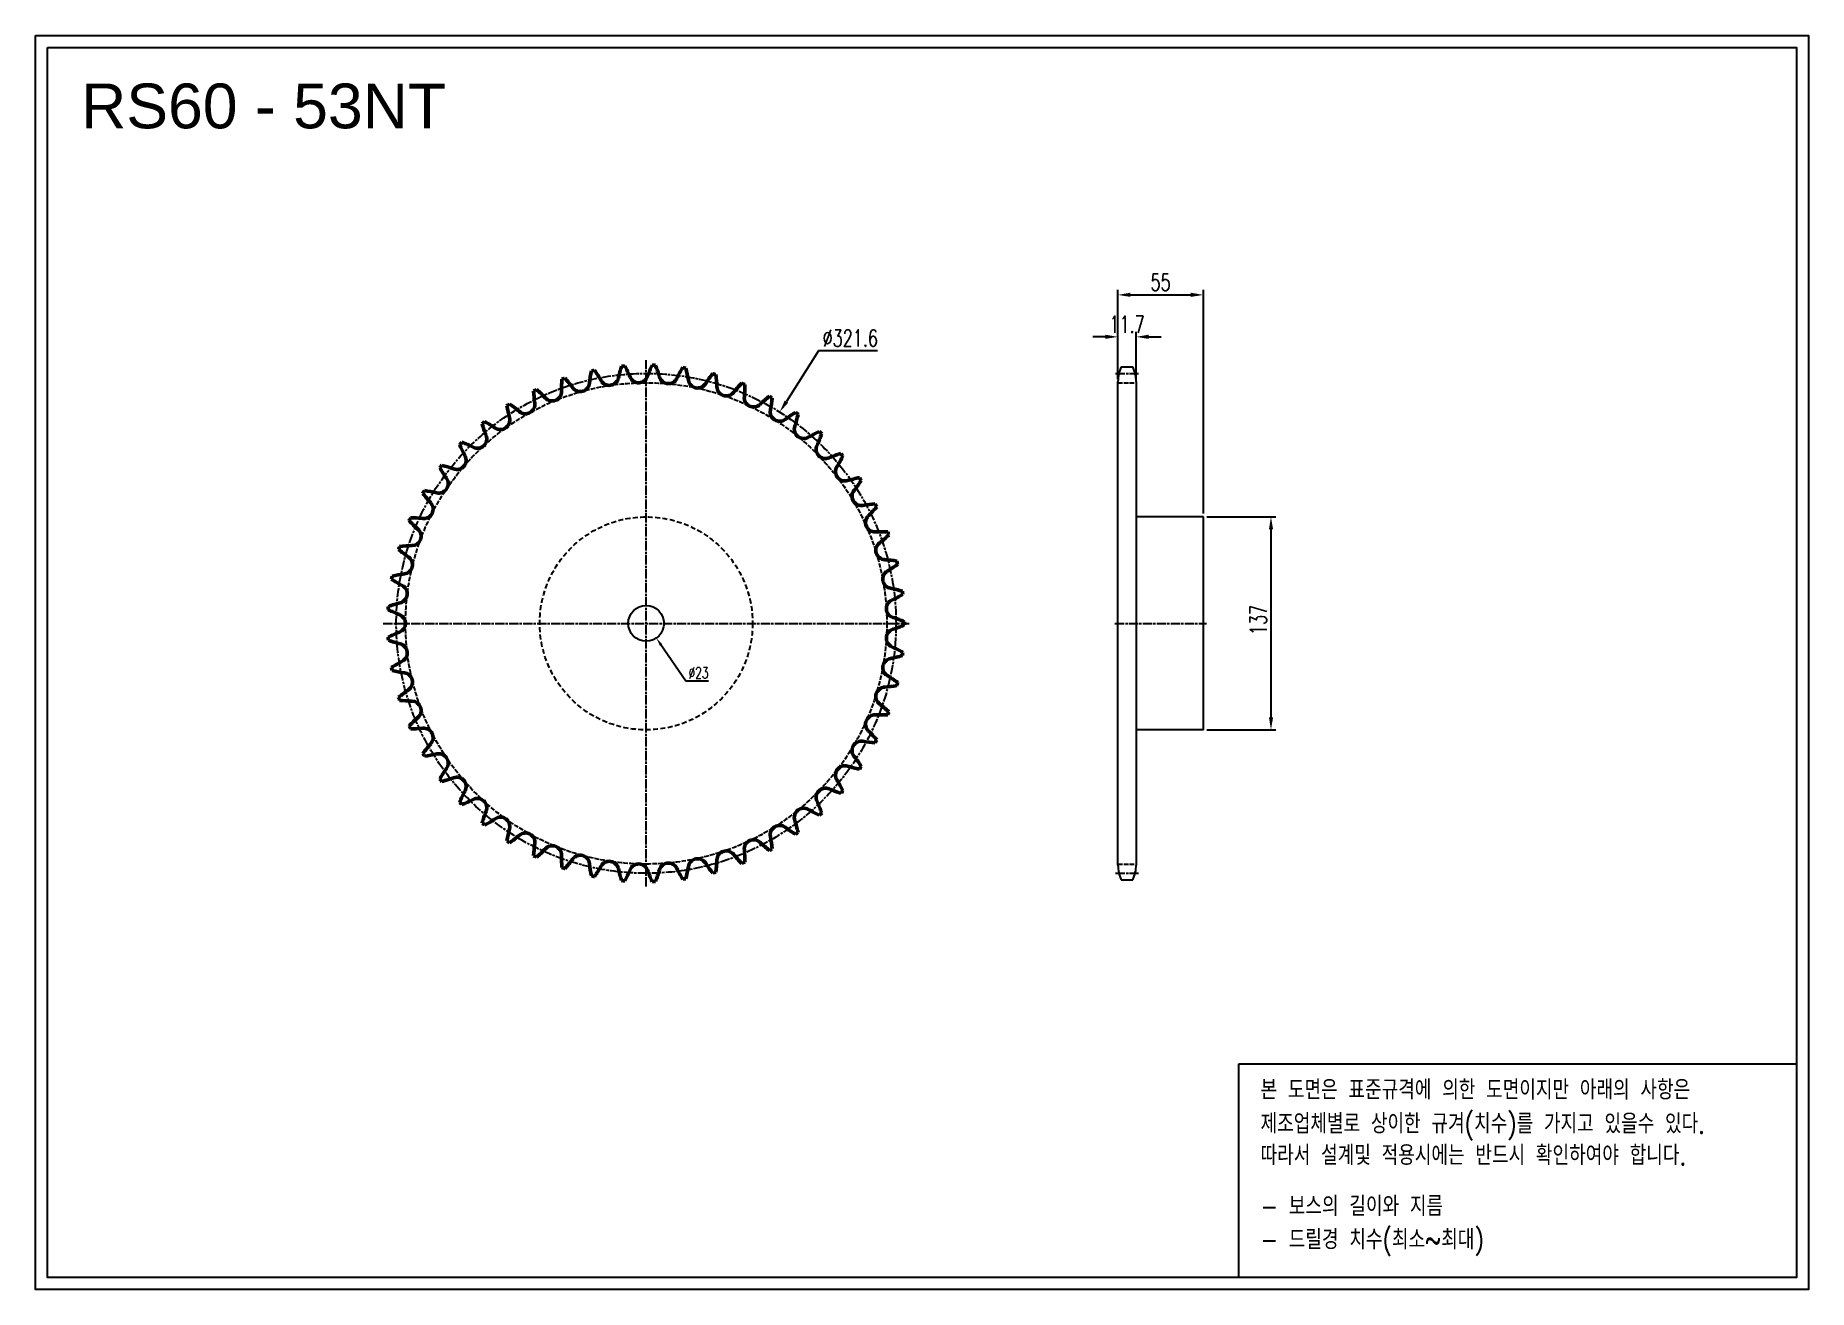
# Model space of a CAD drawing. Header units: millimetres. Extents: x 28009 to 29150, y 2536 to 3343.
import ezdxf

# ---------------------------------------------------------------- set-up
doc = ezdxf.new("R2010")
doc.units = ezdxf.units.MM
for name, pattern in [('AM_ISO02W050', [7.5, 6, -1.5]), ('AM_ISO02W050x2', [3.75, 3, -0.75]), ('AM_ISO08W050', [18, 12, -1.5, 3, -1.5]), ('AM_ISO08W050x2', [9, 6, -0.75, 1.5, -0.75]), ('HIDDEN', [9.525, 6.35, -3.175])]:
    doc.linetypes.add(name, pattern=pattern)
for name, color, linetype, lineweight in [('AM_0N', 7, 'Continuous', 50), ('AM_3N', 6, 'AM_ISO02W050', 25), ('AM_7', 4, 'AM_ISO08W050', 25), ('AM_7N', 4, 'AM_ISO08W050', 25)]:
    doc.layers.add(name, color=color, linetype=linetype, lineweight=lineweight)
doc.layers.add('HL', color=2, linetype='HIDDEN')
doc.layers.add('S-DIM', color=7, linetype='Continuous')
doc.styles.add('HAN', font='ROMANS.shx', dxfattribs={"width": 0.7, "bigfont": 'whgtxt.shx'})
doc.styles.add('HSG', font='SIMPLEX.shx', dxfattribs={"width": 0.7, "bigfont": 'HSG.shx'})
doc.styles.get("Standard").update_dxf_attribs({"font": 'arial.ttf'})
doc.dimstyles.new('APP16', dxfattribs={"dimscale": 3, "dimtxt": 2.4, "dimasz": 1.8, "dimexe": 0.7, "dimexo": 0.5, "dimgap": 0.6, "dimtad": 1, "dimtoh": 1, "dimdec": 1, "dimrnd": 0.01, "dimzin": 9, "dimdsep": 46, "dimtxsty": 'HSG', "dimcen": 0, "dimclrd": 1, "dimclre": 1, "dimclrt": 256, "dimazin": 2, "dimtp": 1, "dimtm": 1, "dimtfac": 0.5, "dimtdec": 1, "dimtofl": 0, "dimtmove": 0, "dimatfit": 3, "dimfxl": 0, "dimtvp": 1, "dimtolj": 2, "dimlwd": -1, "dimlwe": -1, "dimarcsym": 0})
doc.dimstyles.new('APP23', dxfattribs={"dimscale": 4.5, "dimtxt": 2.4, "dimasz": 1.8, "dimexe": 0.7, "dimexo": 0.5, "dimgap": 0.6, "dimtad": 1, "dimtoh": 1, "dimdec": 1, "dimrnd": 0.01, "dimzin": 9, "dimdsep": 46, "dimtxsty": 'HSG', "dimcen": 0, "dimclrd": 1, "dimclre": 1, "dimclrt": 256, "dimazin": 2, "dimtp": 1, "dimtm": 1, "dimtfac": 0.5, "dimtdec": 1, "dimtix": 1, "dimtofl": 0, "dimtmove": 0, "dimatfit": 3, "dimfxl": 0, "dimtvp": 1, "dimtolj": 2, "dimlwd": -1, "dimlwe": -1, "dimarcsym": 0})

# ---------------------------------------------------------------- blocks, each defined once
blk = doc.blocks.new('*D1')
at = {"layer": 'Defpoints', "color": 0, "transparency": 16777216}
for p in [(28487.8, 3100.4), (28315.9, 2828.6)]:
    blk.add_point(p, dxfattribs=at)
at = {"layer": 'S-DIM', "color": 1, "transparency": 16777216}
for p, q in [((28512.8, 3139.9), (28492.2, 3107.2)), ((28550.8, 3139.9), (28512.8, 3139.9))]:
    blk.add_line(p, q, dxfattribs=at)
blk.add_solid([(28491, 3107.9), (28493.3, 3106.5), (28487.8, 3100.4)], dxfattribs=at)
at = {"layer": 'S-DIM', "transparency": 16777216, "insert": (28533.2, 3148), "char_height": 10.8, "attachment_point": 5, "style": 'HSG'}
blk.add_mtext('\\A2;∅321.6', dxfattribs=at)
blk = doc.blocks.new('*D2')
at = {"layer": 'Defpoints', "color": 0, "transparency": 16777216}
for p in [(28717.1, 3148.8), (28705.4, 3119.3), (28717.1, 3119.3)]:
    blk.add_point(p, dxfattribs=at)
at = {"layer": 'S-DIM', "color": 1, "transparency": 16777216}
for p, q in [((28705.4, 3121.6), (28705.4, 3152)), ((28717.1, 3121.6), (28717.1, 3152)), ((28697.3, 3148.8), (28689.2, 3148.8)), ((28725.2, 3148.8), (28733.3, 3148.8))]:
    blk.add_line(p, q, dxfattribs=at)
for points in [[(28697.3, 3150.2), (28697.3, 3147.5), (28705.4, 3148.8)], [(28725.2, 3150.2), (28725.2, 3147.5), (28717.1, 3148.8)]]:
    blk.add_solid(points, dxfattribs=at)
at = {"layer": 'S-DIM', "transparency": 16777216, "insert": (28711.3, 3156.9), "char_height": 10.8, "attachment_point": 5, "style": 'HSG'}
blk.add_mtext('\\A2;11.7', dxfattribs=at)
blk = doc.blocks.new('*D3')
at = {"layer": 'Defpoints', "color": 0, "transparency": 16777216}
for p in [(28760.4, 3175.8), (28705.4, 3119.3), (28760.4, 3033)]:
    blk.add_point(p, dxfattribs=at)
at = {"layer": 'S-DIM', "color": 1, "transparency": 16777216}
for p, q in [((28705.4, 3121.6), (28705.4, 3179)), ((28713.5, 3175.8), (28752.3, 3175.8)), ((28760.4, 3035.2), (28760.4, 3179))]:
    blk.add_line(p, q, dxfattribs=at)
for points in [[(28713.5, 3177.2), (28713.5, 3174.5), (28705.4, 3175.8)], [(28752.3, 3177.2), (28752.3, 3174.5), (28760.4, 3175.8)]]:
    blk.add_solid(points, dxfattribs=at)
at = {"layer": 'S-DIM', "transparency": 16777216, "insert": (28732.9, 3183.9), "char_height": 10.8, "attachment_point": 5, "style": 'HSG'}
blk.add_mtext('\\A2;55', dxfattribs=at)
blk = doc.blocks.new('*D4')
at = {"layer": 'Defpoints', "color": 0, "transparency": 16777216}
for p in [(28760.4, 3033), (28760.4, 2896), (28803.9, 2896)]:
    blk.add_point(p, dxfattribs=at)
at = {"layer": 'S-DIM', "color": 1, "transparency": 16777216}
for p, q in [((28762.7, 3033), (28807.1, 3033)), ((28803.9, 3024.9), (28803.9, 2904.1)), ((28762.7, 2896), (28807.1, 2896))]:
    blk.add_line(p, q, dxfattribs=at)
for points in [[(28802.6, 3024.9), (28805.3, 3024.9), (28803.9, 3033)], [(28802.6, 2904.1), (28805.3, 2904.1), (28803.9, 2896)]]:
    blk.add_solid(points, dxfattribs=at)
at = {"layer": 'S-DIM', "transparency": 16777216, "insert": (28795.8, 2966.7), "char_height": 10.8, "attachment_point": 5, "rotation": 90, "style": 'HSG'}
blk.add_mtext('\\A2;137', dxfattribs=at)
blk = doc.blocks.new('*D5')
at = {"layer": 'Defpoints', "color": 0, "transparency": 16777216}
for p in [(28395.3, 2974), (28408.4, 2955)]:
    blk.add_point(p, dxfattribs=at)
at = {"layer": 'S-DIM', "color": 1, "transparency": 16777216}
for p, q in [((28427.4, 2927.3), (28411.4, 2950.6)), ((28441.9, 2927.3), (28427.4, 2927.3))]:
    blk.add_line(p, q, dxfattribs=at)
blk.add_solid([(28412.2, 2951.1), (28410.7, 2950.1), (28408.4, 2955)], dxfattribs=at)
at = {"layer": 'S-DIM', "transparency": 16777216, "insert": (28435.6, 2932.7), "char_height": 7.2, "attachment_point": 5, "style": 'HSG'}
blk.add_mtext('\\A2;∅23', dxfattribs=at)

msp = doc.modelspace()

# ---------------------------------------------------------------- linework, layer by layer
for p, q in [((28707.53, 3129.49), (28715.07, 3129.49)), ((28705.45, 2809), (28705.45, 3119.99)), ((28717.15, 3119.99), (28717.15, 2809)), ((28760.45, 3032.99), (28717.15, 3032.99)), ((28760.45, 2895.99), (28760.45, 3032.99)), ((28760.45, 2895.99), (28717.15, 2895.99)), ((28707.53, 2799.5), (28715.07, 2799.5))]:
    msp.add_line(p, q)
for points in [[(28008.88, 3342.69), (29149.83, 3342.69), (29149.83, 2535.95), (28008.88, 2535.95)], [(28016.56, 3335), (29142.15, 3335), (29142.15, 2543.64), (28016.56, 2543.64)]]:
    msp.add_lwpolyline(points, close=True)
at = {"color": 6}
msp.add_lwpolyline([(28783.34, 2681.1), (29142.15, 2681.1), (29142.15, 2543.64), (28783.34, 2543.64)], close=True, dxfattribs=at)
msp.add_circle((28401.85, 2964.49), 11.5)
for centre, start, end in [((28728.15, 3119.99), 155.25994, 180), ((28694.45, 3119.99), 0, 24.74006), ((28728.15, 2809), 180, 204.74006), ((28694.45, 2809), 335.25994, 0)]:
    msp.add_arc(centre, 22.7, start, end)
at = {"layer": 'AM_0N'}
for centre, radius, start, end in [((28443.67, 3111.44), 78.61, 168.63473, 174.43396), ((28401.85, 2964.49), 166.22, 101.53349, 102.24009), ((28304.33, 3082.11), 78.61, 29.33962, 35.13885), ((28460.76, 3105.47), 78.61, 161.84228, 167.64151), ((28401.85, 2964.49), 166.22, 94.74104, 95.44764), ((28318.93, 3092.82), 78.61, 22.54717, 28.3464), ((28477.02, 3097.51), 78.61, 155.04982, 160.84906), ((28401.85, 2964.49), 166.22, 87.94858, 88.65519), ((28334.69, 3101.73), 78.61, 15.75472, 21.55395), ((28492.22, 3087.68), 78.61, 148.25737, 154.0566), ((28401.85, 2964.49), 166.22, 81.15613, 81.86274), ((28351.39, 3108.71), 78.61, 8.96226, 14.7615), ((28401.85, 2964.49), 166.22, 115.1184, 115.825), ((28279.43, 3055.92), 78.61, 42.92453, 48.72376), ((28426, 3115.36), 78.61, 175.42718, 181.22642), ((28401.85, 2964.49), 166.22, 108.32594, 109.03255), ((28291.11, 3069.75), 78.61, 36.13208, 41.93131), ((28359.45, 3119.65), 6.01, 216.13208, 354.43396), ((28378.1, 3123.58), 6.01, 209.33962, 347.64151), ((28397.08, 3125.27), 6.01, 202.54717, 340.84906), ((28416.13, 3124.7), 6.01, 195.75472, 334.0566), ((28434.98, 3121.89), 6.01, 188.96226, 327.26415), ((28506.16, 3076.13), 78.61, 141.46492, 147.26415), ((28401.85, 2964.49), 166.22, 74.36368, 75.07028), ((28368.8, 3113.66), 78.61, 2.16981, 7.96904), ((28453.36, 3116.87), 6.01, 182.16981, 320.4717), ((28518.63, 3063.01), 78.61, 134.67247, 140.4717), ((28401.85, 2964.49), 166.22, 67.57123, 68.27783), ((28386.68, 3116.52), 78.61, 355.37736, 1.17659), ((28401.85, 2964.49), 166.22, 121.91085, 122.61745), ((28389.89, 3116.81), 78.61, 189.01209, 194.81132), ((28269.48, 3040.8), 78.61, 49.71698, 55.51621), ((28324.19, 3105.35), 6.01, 229.71698, 8.01887), ((28407.99, 3117.16), 78.61, 182.21964, 188.01887), ((28341.4, 3113.55), 6.01, 222.92453, 1.22642), ((28471.02, 3109.7), 6.01, 175.37736, 313.67925), ((28529.46, 3048.51), 78.61, 127.88001, 133.67925), ((28401.85, 2964.49), 166.22, 60.77877, 61.48538), ((28404.76, 3117.25), 78.61, 348.58491, 354.38414), ((28401.85, 2964.49), 166.22, 128.7033, 129.40991), ((28371.96, 3114.33), 78.61, 195.80454, 201.60377), ((28261.39, 3024.61), 78.61, 56.50943, 62.30867), ((28308.08, 3095.18), 6.01, 236.50943, 14.81132), ((28487.71, 3100.5), 6.01, 168.58491, 306.88679), ((28538.5, 3032.82), 78.61, 121.08756, 126.88679), ((28422.81, 3115.83), 78.61, 341.79245, 347.59168), ((28401.85, 2964.49), 166.22, 53.98632, 54.69292), ((28401.85, 2964.49), 166.22, 135.49575, 136.20236), ((28255.26, 3007.57), 78.61, 63.30189, 69.10112), ((28293.28, 3083.17), 6.01, 243.30189, 21.60377), ((28503.19, 3089.39), 6.01, 161.79245, 300.09434), ((28545.62, 3016.18), 78.61, 114.29511, 120.09434), ((28440.56, 3112.29), 78.61, 335, 340.79923), ((28401.85, 2964.49), 166.22, 47.19387, 47.90047), ((28280.01, 3069.5), 6.01, 250.09434, 28.39623), ((28354.45, 3109.74), 78.61, 202.59699, 208.39623), ((28517.25, 3076.53), 6.01, 155, 293.30189), ((28550.73, 2998.81), 78.61, 107.50265, 113.30189), ((28457.77, 3106.68), 78.61, 328.20755, 334.00678), ((28401.85, 2964.49), 166.22, 40.40141, 41.10802), ((28268.44, 3054.35), 6.01, 256.88679, 35.18868), ((28401.85, 2964.49), 166.22, 142.28821, 142.99481), ((28337.6, 3103.11), 78.61, 209.38945, 215.18868), ((28251.2, 2989.93), 78.61, 70.09434, 75.89357), ((28529.7, 3062.1), 6.01, 148.20755, 286.50943), ((28553.74, 2980.96), 78.61, 100.7102, 106.50943), ((28401.85, 2964.49), 166.22, 33.60896, 34.31557), ((28401.85, 2964.49), 166.22, 149.08066, 149.78726), ((28321.66, 3094.54), 78.61, 216.1819, 221.98113), ((28249.24, 2971.94), 78.61, 76.88679, 82.68602), ((28540.34, 3046.29), 6.01, 141.41509, 279.71698), ((28474.2, 3099.06), 78.61, 321.41509, 327.21433), ((28258.75, 3037.94), 6.01, 263.67925, 41.98113), ((28554.62, 2962.88), 78.61, 93.91775, 99.71698), ((28489.6, 3089.56), 78.61, 314.62264, 320.42187), ((28401.85, 2964.49), 166.22, 26.81651, 27.52311), ((28401.85, 2964.49), 166.22, 155.87311, 156.57972), ((28306.84, 3084.15), 78.61, 222.97435, 228.77358), ((28249.44, 2953.83), 78.61, 83.67925, 89.47848), ((28251.07, 3020.5), 6.01, 270.4717, 48.77358), ((28549.04, 3029.33), 6.01, 134.62264, 272.92453), ((28401.85, 2964.49), 166.22, 162.66557, 163.37217), ((28251.77, 2935.88), 78.61, 90.4717, 96.27093), ((28553.36, 2944.82), 78.61, 87.1253, 92.92453), ((28555.68, 3011.47), 6.01, 127.83019, 266.13208), ((28503.78, 3078.31), 78.61, 307.83019, 313.62942), ((28401.85, 2964.49), 166.22, 20.02406, 20.73066), ((28293.35, 3072.07), 78.61, 229.76681, 235.56604), ((28245.5, 3002.27), 6.01, 277.26415, 55.56604), ((28549.97, 2927.04), 78.61, 80.33284, 86.13208), ((28516.53, 3065.45), 78.61, 301.03774, 306.83697), ((28401.85, 2964.49), 166.22, 13.2316, 13.93821), ((28401.85, 2964.49), 166.22, 169.45802, 170.16462), ((28281.39, 3058.48), 78.61, 236.55926, 242.35849), ((28256.2, 2918.33), 78.61, 97.26415, 103.06338), ((28560.16, 2992.95), 6.01, 121.03774, 259.33962), ((28242.13, 2983.52), 6.01, 284.0566, 62.35849), ((28562.41, 2974.02), 6.01, 114.24528, 252.54717), ((28544.5, 2909.79), 78.61, 73.54039, 79.33962), ((28527.66, 3051.18), 78.61, 294.24528, 300.04452), ((28401.85, 2964.49), 166.22, 6.43915, 7.14575), ((28401.85, 2964.49), 166.22, 176.25047, 176.95708), ((28271.12, 3043.57), 78.61, 243.35171, 249.15094), ((28262.69, 2901.43), 78.61, 104.0566, 109.85584), ((28241, 2964.49), 6.01, 290.84906, 69.15094), ((28537.03, 2893.3), 78.61, 66.74794, 72.54717), ((28271.12, 2885.42), 78.61, 110.84906, 116.64829), ((28401.85, 2964.49), 166.22, 183.04292, 183.74953), ((28562.41, 2954.97), 6.01, 107.45283, 245.75472), ((28537.03, 3035.69), 78.61, 287.45283, 293.25206), ((28401.85, 2964.49), 166.22, 359.6467, 0.3533), ((28262.69, 3027.56), 78.61, 250.14416, 255.9434), ((28242.13, 2945.47), 6.01, 297.64151, 75.9434), ((28544.5, 3019.2), 78.61, 280.66038, 286.45961), ((28527.66, 2877.81), 78.61, 59.95548, 65.75472), ((28401.85, 2964.49), 166.22, 352.85425, 353.56085), ((28281.39, 2870.51), 78.61, 117.64151, 123.44074), ((28401.85, 2964.49), 166.22, 189.83538, 190.54198), ((28256.2, 3010.66), 78.61, 256.93662, 262.73585), ((28245.5, 2926.71), 6.01, 304.43396, 82.73585), ((28560.16, 2936.04), 6.01, 100.66038, 238.96226), ((28293.35, 2856.92), 78.61, 124.43396, 130.23319), ((28555.68, 2917.52), 6.01, 93.86792, 232.16981), ((28549.97, 3001.95), 78.61, 273.86792, 279.66716), ((28516.53, 2863.54), 78.61, 53.16303, 58.96226), ((28401.85, 2964.49), 166.22, 346.06179, 346.7684), ((28401.85, 2964.49), 166.22, 196.62783, 197.33443), ((28251.77, 2993.11), 78.61, 263.72907, 269.5283), ((28251.07, 2908.49), 6.01, 311.22642, 89.5283), ((28503.78, 2850.68), 78.61, 46.37058, 52.16981), ((28306.84, 2844.84), 78.61, 131.22642, 137.02565), ((28401.85, 2964.49), 166.22, 203.42028, 204.12689), ((28549.04, 2899.65), 6.01, 87.07547, 225.37736), ((28553.36, 2984.16), 78.61, 267.07547, 272.8747), ((28401.85, 2964.49), 166.22, 339.26934, 339.97594), ((28249.44, 2975.15), 78.61, 270.52152, 276.32075), ((28258.75, 2891.05), 6.01, 318.01887, 96.32075), ((28321.66, 2834.45), 78.61, 138.01887, 143.8181), ((28540.34, 2882.7), 6.01, 80.28302, 218.58491), ((28554.62, 2966.11), 78.61, 260.28302, 266.08225), ((28489.6, 2839.43), 78.61, 39.57813, 45.37736), ((28401.85, 2964.49), 166.22, 332.47689, 333.18349), ((28401.85, 2964.49), 166.22, 210.21274, 210.91934), ((28249.24, 2957.05), 78.61, 277.31398, 283.11321), ((28268.44, 2874.64), 6.01, 324.81132, 103.11321), ((28474.2, 2829.92), 78.61, 32.78567, 38.58491), ((28337.6, 2825.88), 78.61, 144.81132, 150.61055), ((28401.85, 2964.49), 166.22, 217.00519, 217.71179), ((28251.2, 2939.06), 78.61, 284.10643, 289.90566), ((28280.01, 2859.49), 6.01, 331.60377, 109.90566), ((28529.7, 2866.89), 6.01, 73.49057, 211.79245), ((28553.74, 2948.03), 78.61, 253.49057, 259.2898), ((28401.85, 2964.49), 166.22, 325.68443, 326.39104), ((28354.45, 2819.25), 78.61, 151.60377, 157.40301), ((28517.25, 2852.46), 6.01, 66.69811, 205), ((28550.73, 2930.18), 78.61, 246.69811, 252.49735), ((28457.77, 2822.31), 78.61, 25.99322, 31.79245), ((28401.85, 2964.49), 166.22, 318.89198, 319.59859), ((28401.85, 2964.49), 166.22, 223.79764, 224.50425), ((28255.26, 2921.42), 78.61, 290.89888, 296.69811), ((28293.28, 2845.82), 6.01, 338.39623, 116.69811), ((28371.96, 2814.66), 78.61, 158.39623, 164.19546), ((28503.19, 2839.6), 6.01, 59.90566, 198.20755), ((28545.62, 2912.81), 78.61, 239.90566, 245.70489), ((28440.56, 2816.7), 78.61, 19.20077, 25), ((28401.85, 2964.49), 166.22, 312.09953, 312.80613), ((28401.85, 2964.49), 166.22, 230.59009, 231.2967), ((28261.39, 2904.38), 78.61, 297.69133, 303.49057), ((28308.08, 2833.81), 6.01, 345.18868, 123.49057), ((28389.89, 2812.18), 78.61, 165.18868, 170.98791), ((28324.19, 2823.64), 6.01, 351.98113, 130.28302), ((28487.71, 2828.49), 6.01, 53.11321, 191.41509), ((28538.5, 2896.17), 78.61, 233.11321, 238.91244), ((28422.81, 2813.15), 78.61, 12.40832, 18.20755), ((28401.85, 2964.49), 166.22, 305.30708, 306.01368), ((28401.85, 2964.49), 166.22, 237.38255, 238.08915), ((28269.48, 2888.19), 78.61, 304.48379, 310.28302), ((28407.99, 2811.83), 78.61, 171.98113, 177.78036), ((28279.43, 2873.07), 78.61, 311.27624, 317.07547), ((28341.4, 2815.44), 6.01, 358.77358, 137.07547), ((28471.02, 2819.28), 6.01, 46.32075, 184.62264), ((28386.68, 2812.46), 78.61, 358.82341, 4.62264), ((28529.46, 2880.48), 78.61, 226.32075, 232.11999), ((28401.85, 2964.49), 166.22, 298.51462, 299.22123), ((28404.76, 2811.74), 78.61, 5.61586, 11.41509), ((28401.85, 2964.49), 166.22, 244.175, 244.8816), ((28426, 2813.63), 78.61, 178.77358, 184.57282), ((28401.85, 2964.49), 166.22, 250.96745, 251.67406), ((28291.11, 2859.23), 78.61, 318.06869, 323.86792), ((28359.45, 2809.34), 6.01, 5.56604, 143.86792), ((28443.67, 2817.55), 78.61, 185.56604, 191.36527), ((28304.33, 2846.88), 78.61, 324.86115, 330.66038), ((28378.1, 2805.41), 6.01, 12.35849, 150.66038), ((28397.08, 2803.72), 6.01, 19.15094, 157.45283), ((28416.13, 2804.29), 6.01, 25.9434, 164.24528), ((28492.22, 2841.31), 78.61, 205.9434, 211.74263), ((28351.39, 2820.28), 78.61, 345.2385, 351.03774), ((28434.98, 2807.1), 6.01, 32.73585, 171.03774), ((28506.16, 2852.86), 78.61, 212.73585, 218.53508), ((28368.8, 2815.33), 78.61, 352.03096, 357.83019), ((28453.36, 2812.12), 6.01, 39.5283, 177.83019), ((28518.63, 2865.98), 78.61, 219.5283, 225.32753), ((28401.85, 2964.49), 166.22, 291.72217, 292.42877), ((28401.85, 2964.49), 166.22, 257.75991, 258.46651), ((28460.76, 2823.52), 78.61, 192.35849, 198.15772), ((28401.85, 2964.49), 166.22, 264.55236, 265.25896), ((28318.93, 2836.17), 78.61, 331.6536, 337.45283), ((28477.02, 2831.48), 78.61, 199.15094, 204.95018), ((28401.85, 2964.49), 166.22, 271.34481, 272.05142), ((28334.69, 2827.26), 78.61, 338.44605, 344.24528), ((28401.85, 2964.49), 166.22, 278.13726, 278.84387), ((28401.85, 2964.49), 166.22, 284.92972, 285.63632)]:
    msp.add_arc(centre, radius, start, end, dxfattribs=at)
at = {"layer": 'AM_3N', "linetype": 'AM_ISO02W050x2'}
for p, q in [((28705.45, 3119.32), (28717.15, 3119.32)), ((28705.45, 2809.66), (28717.15, 2809.66))]:
    msp.add_line(p, q, dxfattribs=at)
msp.add_circle((28401.85, 2964.49), 154.83, dxfattribs=at)
at = {"layer": 'AM_7', "linetype": 'AM_ISO08W050x2'}
msp.add_circle((28401.85, 2964.49), 160.78, dxfattribs=at)
at = {"layer": 'AM_7N', "linetype": 'AM_ISO08W050x2'}
for p, q in [((28401.85, 2795.28), (28401.85, 3133.71)), ((28703.89, 3125.28), (28718.71, 3125.28)), ((28232.63, 2964.49), (28571.07, 2964.49)), ((28703.45, 2964.49), (28762.45, 2964.49)), ((28703.89, 2803.71), (28718.71, 2803.71))]:
    msp.add_line(p, q, dxfattribs=at)
at = {"layer": 'HL', "ltscale": 0.5}
msp.add_circle((28401.85, 2964.49), 68.5, dxfattribs=at)

# ---------------------------------------------------------------- texts
msp.add_text('RS60 - 53NT', height=28.812).set_placement((28038.26, 3282.95))
at = {"color": 6, "style": 'HAN', "width": 0.8}
for s, p in [('본 도면은 표준규격에 의한 도면이지만 아래의 사항은', (28797.22, 2658.18)), ('제조업체별로 상이한 규겨(치수)를 가지고 있을수 있다.', (28797.22, 2636.32)), ('따라서 설계및 적용시에는 반드시 확인하여야 합니다.', (28797.22, 2616.02)), ('- 보스의 길이와 지름', (28797.22, 2583.3)), ('- 드릴경 치수(최소~최대)', (28797.22, 2561.82))]:
    msp.add_text(s, height=12.6158, dxfattribs=at).set_placement(p)

# ---------------------------------------------------------------- dimensions: what is measured, and where the dimension line sits
at = {"layer": 'S-DIM'}
dim = msp.add_linear_dim(base=(28760.45, 3175.84), p1=(28705.45, 3119.32), p2=(28760.45, 3032.99), dimstyle='APP23', dxfattribs=at)
dim.commit()
dim.dimension.update_dxf_attribs({"geometry": '*D3', "text_midpoint": (28732.95, 3183.94)})
dim = msp.add_linear_dim(base=(28717.15, 3148.84), p1=(28705.45, 3119.32), p2=(28717.15, 3119.32), dimstyle='APP23', dxfattribs=at)
dim.commit()
dim.dimension.update_dxf_attribs({"geometry": '*D2', "text_midpoint": (28711.3, 3148.84), "dimtype": 128})
for p1, p2, dimstyle, picture, middle in [((28315.87, 2828.63), (28487.83, 3100.36), 'APP23', '*D1', (28533.16, 3139.86)), ((28395.34, 2973.97), (28408.36, 2955.02), 'APP16', '*D5', (28435.56, 2927.31))]:
    dim = msp.add_diameter_dim_2p(p1=p1, p2=p2, dimstyle=dimstyle, dxfattribs=at)
    dim.commit()
    dim.dimension.update_dxf_attribs({"geometry": picture, "text_midpoint": middle, "dimtype": 131})
dim = msp.add_linear_dim(base=(28803.9, 2895.99), p1=(28760.45, 3032.99), p2=(28760.45, 2895.99), angle=90, dimstyle='APP23', dxfattribs=at)
dim.commit()
dim.dimension.update_dxf_attribs({"geometry": '*D4', "text_midpoint": (28803.9, 2966.69), "dimtype": 128})

doc.saveas('drawing.dxf')
